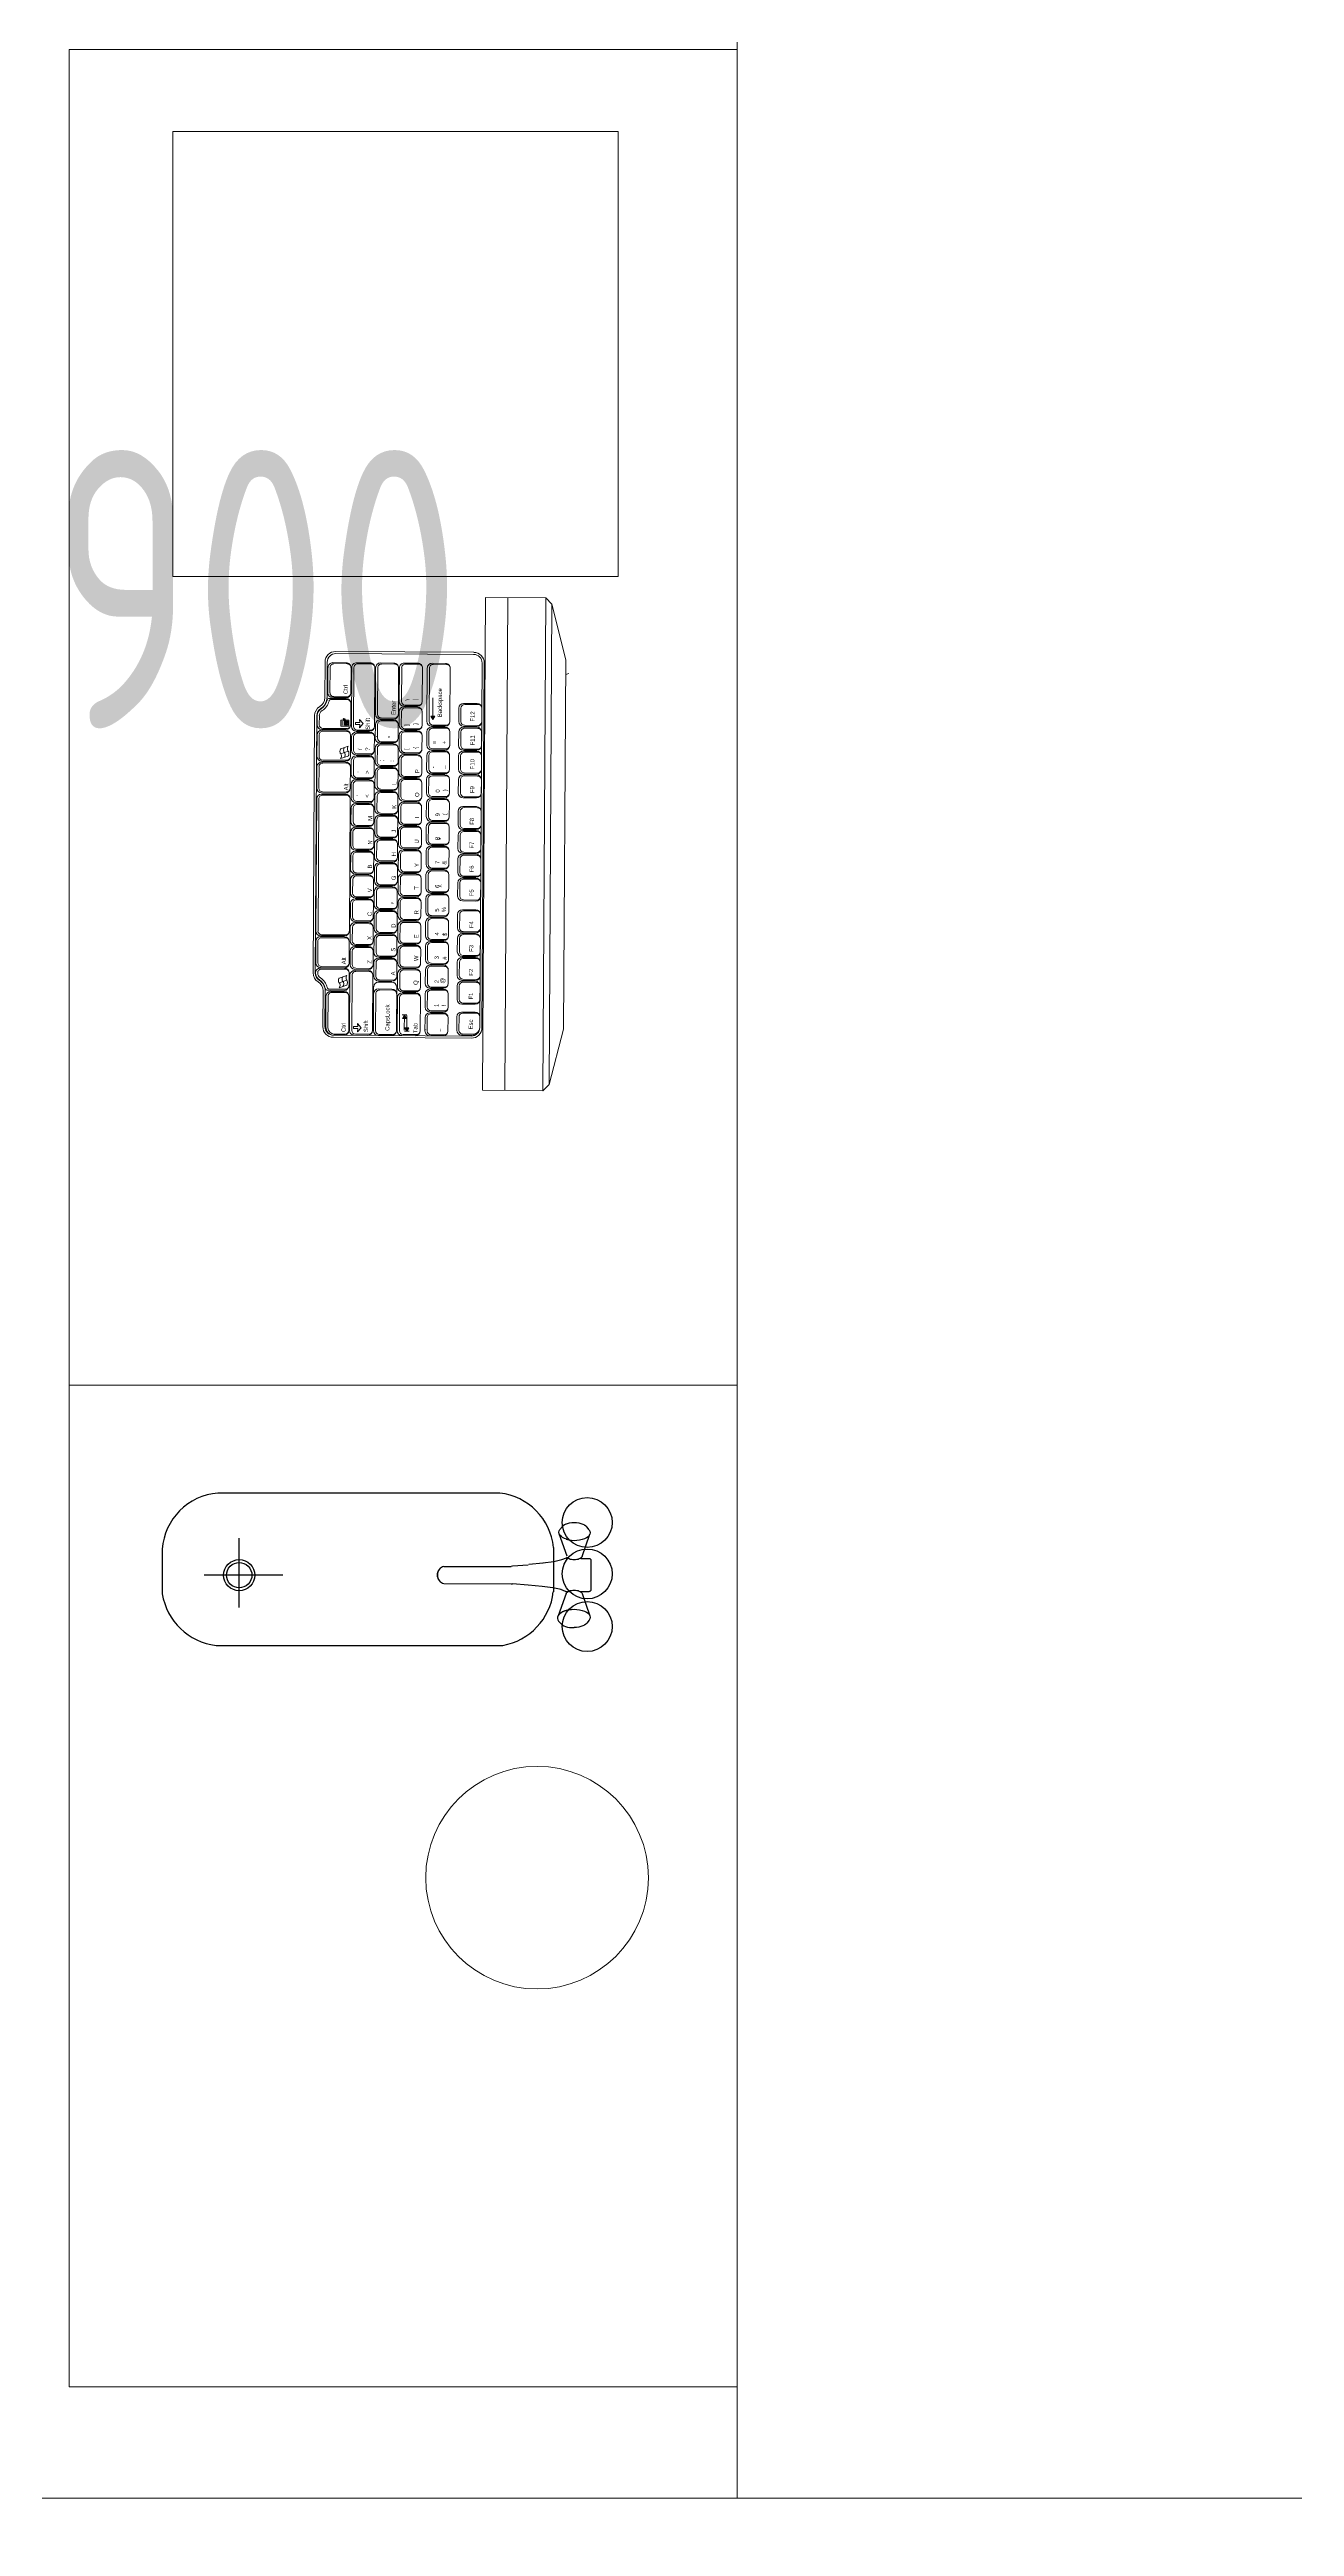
# Model space of a CAD drawing. Header units: millimetres. Extents: x -13407 to 8937287, y -2611 to 109271.
# Drawn here: x 60024 to 61143, y 275 to 2500 of the extents above; entities that cross this region are included whole.
import ezdxf
from ezdxf import colors
from ezdxf.entities.mleader import LeaderData, LeaderLine
from ezdxf.math import Vec2, Vec3

# ---------------------------------------------------------------- set-up
doc = ezdxf.new("R2010")
doc.units = ezdxf.units.MM
doc.linetypes.add('HIDDEN', pattern=[6, 4, -2])
for name, color, linetype, lineweight in [('_ТХ_мебель передв', 250, 'Continuous', 13), ('_ТХ_обор_комп принт', 30, 'Continuous', 13), ('АР_Отметки', 250, 'Continuous', 15), ('АР_Подоконники', 163, 'Continuous', 9)]:
    doc.layers.add(name, color=color, linetype=linetype, lineweight=lineweight)
doc.layers.add('Тонкая', color=7, linetype='Continuous')
doc.layers.add('ТХ_ВК_оборуд.ТХ', color=250, linetype='Continuous')
doc.styles.add('Arial 200', font='arial.ttf', dxfattribs={"height": 500})
doc.styles.add('ISOCPEUR', font='isocpeur.ttf', dxfattribs={"width": 0.7})
doc.styles.add('SIMPLEX', font='simplex.shx', dxfattribs={"width": 0.85, "oblique": 7})

# ---------------------------------------------------------------- blocks, each defined once
blk = doc.blocks.new('_DotSmall')
at = {"color": 0, "linetype": 'ByBlock', "const_width": 0.5}
blk.add_lwpolyline([(-0.0625, 0, 1), (0.0625, 0, 1)], format="xyb", close=True, dxfattribs=at)
blk = doc.blocks.new('стол с тумбой 1200х600')
blk.add_lwpolyline([(-19012.2, 19801.1), (-19012.2, 21001.1), (-19612.2, 21001.1), (-19612.2, 19801.1)], close=True)
at = {"linetype": 'HIDDEN', "ltscale": 0.1}
blk.add_lwpolyline([(-19505.4, 19874.7), (-19105.4, 19874.7), (-19105.4, 20274.7), (-19505.4, 20274.7)], close=True, dxfattribs=at)
blk = doc.blocks.new('KEY')
at = {"color": 0}
for p, q in [((-0.198, 0), (0.198, 0)), ((-0.338, -0.536), (-0.338, -0.141)), ((-0.307, -0.505), (-0.307, -0.109)), ((-0.198, -0.614), (0.198, -0.614)), ((-0.198, -0.677), (0.198, -0.677)), ((0.307, -0.505), (0.307, -0.109)), ((0.338, -0.536), (0.338, -0.141))]:
    blk.add_line(p, q, dxfattribs=at)
for centre, radius, start, end in [((0.198, -0.109), 0.109, 360, 90), ((0.198, -0.141), 0.141, 360, 90), ((-0.198, -0.141), 0.141, 90, 180), ((-0.198, -0.536), 0.141, 180, 270), ((-0.198, -0.109), 0.109, 90, 180), ((-0.198, -0.505), 0.109, 180, 270), ((0.198, -0.505), 0.109, 270, 360), ((0.198, -0.536), 0.141, 270, 360)]:
    blk.add_arc(centre, radius, start, end, dxfattribs=at)
blk = doc.blocks.new('рншнглнг8л')
h = blk.add_hatch(color=256)
h.paths.add_polyline_path([(-575895.8, 55186.1), (-575892.8, 55184.3), (-575895.8, 55184.3)])
h.paths.add_polyline_path([(-575895.8, 55184.3), (-575892.8, 55184.3), (-575895.8, 55182.5)])
h = blk.add_hatch(color=256)
h.paths.add_polyline_path([(-575624.1, 55162.2), (-575627.2, 55160.4), (-575624.1, 55160.4)])
h.paths.add_polyline_path([(-575624.1, 55160.4), (-575627.2, 55160.4), (-575624.1, 55158.6)])
h = blk.add_hatch(color=256)
h.paths.add_polyline_path([(-575615.7, 55164.4), (-575612.7, 55162.7), (-575615.7, 55162.7)])
h.paths.add_polyline_path([(-575615.7, 55162.7), (-575612.7, 55162.7), (-575615.7, 55160.9)])
for p, q in [((-575947.2, 55303.5), (-575997.1, 55290.7)), ((-575615.4, 55303.5), (-575947.2, 55303.5)), ((-575565.6, 55290.7), (-575615.4, 55303.5)), ((-575997.1, 55290.7), (-576002.8, 55285.1)), ((-575559.9, 55285.1), (-576002.8, 55285.1)), ((-576002.8, 55285.1), (-576002.8, 55230.9)), ((-575565.6, 55290.7), (-575997.1, 55290.7)), ((-575559.9, 55285.1), (-575565.6, 55290.7)), ((-575559.9, 55230.9), (-575559.9, 55285.1)), ((-575559.9, 55250.9), (-576002.8, 55250.9)), ((-576002.8, 55230.9), (-575559.9, 55230.9)), ((-575953.4, 55096.7), (-575953.4, 55220.6)), ((-575951.4, 55096.7), (-575951.4, 55220.6)), ((-575616.2, 55228.2), (-575943.8, 55228.2)), ((-575630.1, 55211.8), (-575630.1, 55223.9)), ((-575629.1, 55212.8), (-575629.1, 55224.8)), ((-575625.8, 55228.2), (-575616.1, 55228.2)), ((-575610.4, 55212.8), (-575610.4, 55222.5)), ((-575609.4, 55211.8), (-575609.4, 55221.5)), ((-575608.6, 55096.7), (-575608.6, 55220.6)), ((-575606.7, 55096.7), (-575606.7, 55220.6)), ((-575943.3, 55183.3), (-575943.3, 55195.4)), ((-575942.4, 55184.3), (-575942.4, 55196.3)), ((-575891.1, 55199.6), (-575939, 55199.6)), ((-575887.8, 55184.3), (-575887.8, 55196.3)), ((-575886.8, 55183.3), (-575886.8, 55195.4)), ((-575625.8, 55209.5), (-575613.7, 55209.5)), ((-575625.8, 55207.5), (-575613.7, 55207.5)), ((-575943.3, 55158.3), (-575943.3, 55170.4)), ((-575942.4, 55159.3), (-575942.4, 55171.3)), ((-575891.1, 55180.9), (-575939, 55180.9)), ((-575891.1, 55179), (-575939, 55179)), ((-575908.9, 55174.7), (-575939, 55174.7)), ((-575892.8, 55184.3), (-575912.1, 55184.3)), ((-575905.6, 55159.3), (-575905.6, 55171.3)), ((-575904.7, 55158.3), (-575904.7, 55170.4)), ((-575895.8, 55182.5), (-575895.8, 55186.1)), ((-575895.8, 55186.1), (-575892.8, 55184.3)), ((-575892.8, 55184.3), (-575895.8, 55182.5)), ((-575647, 55158.3), (-575647, 55170.4)), ((-575646.1, 55159.3), (-575646.1, 55171.3)), ((-575612.9, 55174.7), (-575642.8, 55174.7)), ((-575609.6, 55159.3), (-575609.6, 55171.3)), ((-575608.6, 55158.3), (-575608.6, 55170.4)), ((-575943.3, 55136.9), (-575943.3, 55149)), ((-575942.4, 55137.9), (-575942.4, 55149.9)), ((-575908.9, 55156), (-575939, 55156)), ((-575908.9, 55154), (-575939, 55154)), ((-575897.2, 55153.3), (-575939, 55153.3)), ((-575893.9, 55137.9), (-575893.9, 55149.9)), ((-575892.9, 55136.9), (-575892.9, 55149)), ((-575656.6, 55136.9), (-575656.6, 55149)), ((-575612.9, 55153.3), (-575652.3, 55153.3)), ((-575650.4, 55136.9), (-575650.4, 55149)), ((-575649.5, 55137.9), (-575649.5, 55149.9)), ((-575612.9, 55156), (-575642.8, 55156)), ((-575612.9, 55154), (-575642.8, 55154)), ((-575627.2, 55162.5), (-575627.2, 55158.5)), ((-575624.1, 55162.2), (-575627.2, 55160.4)), ((-575627.2, 55160.4), (-575613.4, 55160.4)), ((-575627.2, 55160.4), (-575624.1, 55158.6)), ((-575612.7, 55162.7), (-575626.8, 55162.7)), ((-575624.1, 55158.6), (-575624.1, 55162.2)), ((-575615.7, 55160.9), (-575615.7, 55164.4)), ((-575615.7, 55164.4), (-575612.7, 55162.7)), ((-575612.7, 55162.7), (-575615.7, 55160.9)), ((-575612.7, 55160.6), (-575612.7, 55164.9)), ((-575609.6, 55137.9), (-575609.6, 55149.9)), ((-575608.6, 55136.9), (-575608.6, 55149)), ((-575943.3, 55115.5), (-575943.3, 55127.6)), ((-575942.4, 55116.5), (-575942.4, 55128.5)), ((-575897.2, 55134.5), (-575939, 55134.5)), ((-575897.2, 55132.6), (-575939, 55132.6)), ((-575886.1, 55131.9), (-575939, 55131.9)), ((-575882.8, 55116.5), (-575882.8, 55128.5)), ((-575881.9, 55115.5), (-575881.9, 55127.6)), ((-575667, 55115.5), (-575667, 55127.6)), ((-575666.1, 55116.5), (-575666.1, 55128.5)), ((-575612.9, 55131.9), (-575662.7, 55131.9)), ((-575612.9, 55132.6), (-575652.3, 55132.6)), ((-575612.9, 55134.5), (-575646.1, 55134.5)), ((-575609.6, 55116.5), (-575609.6, 55128.5)), ((-575608.6, 55115.5), (-575608.6, 55127.6)), ((-575943.3, 55094.1), (-575943.3, 55106.2)), ((-575942.4, 55095.1), (-575942.4, 55107.1)), ((-575886.1, 55113.1), (-575939, 55113.1)), ((-575886.1, 55111.2), (-575939, 55111.2)), ((-575916.1, 55110.5), (-575939, 55110.5)), ((-575912.7, 55095.1), (-575912.7, 55107.1)), ((-575911.8, 55094.1), (-575911.8, 55106.2)), ((-575911.2, 55091.1), (-575911.2, 55106.2)), ((-575910.2, 55092.8), (-575910.2, 55107.1)), ((-575887.5, 55110.5), (-575906.9, 55110.5)), ((-575890.9, 55106.4), (-575893.2, 55105.3)), ((-575893.2, 55105.3), (-575892.3, 55105.1)), ((-575892.3, 55105.1), (-575893.1, 55104)), ((-575892.8, 55103.7), (-575893.1, 55104)), ((-575892.8, 55103.7), (-575891.9, 55104.8)), ((-575888.8, 55121.7), (-575892.5, 55118.4)), ((-575892.5, 55118.4), (-575889.6, 55118.6)), ((-575891.9, 55104.8), (-575891.5, 55104.1)), ((-575886.3, 55108.9), (-575891.8, 55108.9)), ((-575891.8, 55108.9), (-575891.8, 55101.7)), ((-575886.3, 55107.2), (-575891.8, 55107.2)), ((-575886.3, 55105.5), (-575891.8, 55105.5)), ((-575891.5, 55104.1), (-575890.9, 55106.4)), ((-575887.1, 55108.1), (-575890.9, 55108.1)), ((-575887.1, 55106.4), (-575890.9, 55106.4)), ((-575887.1, 55104.6), (-575890.9, 55104.6)), ((-575887.1, 55102.9), (-575890.9, 55102.9)), ((-575889.6, 55118.6), (-575889.6, 55114.7)), ((-575887.9, 55114.7), (-575889.6, 55114.7)), ((-575885, 55118.4), (-575888.8, 55121.7)), ((-575887.9, 55114.7), (-575887.9, 55118.6)), ((-575887.9, 55118.6), (-575885, 55118.4)), ((-575886.3, 55101.7), (-575886.3, 55108.9)), ((-575884.2, 55085.6), (-575884.2, 55107.1)), ((-575883.3, 55084.6), (-575883.3, 55106.2)), ((-575882.6, 55084.7), (-575882.6, 55106.2)), ((-575881.6, 55085.6), (-575881.6, 55107.1)), ((-575859, 55110.5), (-575878.3, 55110.5)), ((-575868.2, 55108.4), (-575865.8, 55101.7)), ((-575863.9, 55108.4), (-575861.4, 55101.7)), ((-575857.1, 55101.7), (-575859.5, 55108.4)), ((-575855.7, 55085.6), (-575855.7, 55107.1)), ((-575854.7, 55084.7), (-575854.7, 55106.2)), ((-575854, 55084.7), (-575854, 55106.2)), ((-575853.1, 55085.6), (-575853.1, 55107.1)), ((-575830.5, 55110.5), (-575849.7, 55110.5)), ((-575827.1, 55085.6), (-575827.1, 55107.1)), ((-575826.2, 55084.7), (-575826.2, 55106.2)), ((-575825.2, 55084.7), (-575825.2, 55106.2)), ((-575824.3, 55085.6), (-575824.3, 55107.1)), ((-575702.1, 55110.5), (-575820.9, 55110.5)), ((-575698.7, 55085.6), (-575698.7, 55107.1)), ((-575697.8, 55084.7), (-575697.8, 55106.2)), ((-575697.1, 55084.7), (-575697.1, 55106.2)), ((-575696.1, 55085.6), (-575696.1, 55107.1)), ((-575673.5, 55110.5), (-575692.8, 55110.5)), ((-575670.2, 55085.6), (-575670.2, 55107.1)), ((-575669.2, 55084.7), (-575669.2, 55106.2)), ((-575668.9, 55084.6), (-575668.9, 55106.2)), ((-575667.9, 55085.6), (-575667.9, 55107.1)), ((-575664.6, 55110.5), (-575653.2, 55110.5)), ((-575612.9, 55113.1), (-575662.7, 55113.1)), ((-575612.9, 55111.2), (-575662.7, 55111.2)), ((-575662.4, 55108.4), (-575660, 55101.7)), ((-575658, 55108.4), (-575655.6, 55101.7)), ((-575651.3, 55101.7), (-575653.7, 55108.4)), ((-575649.9, 55092.8), (-575649.9, 55107.1)), ((-575648.9, 55091.1), (-575648.9, 55106.2)), ((-575647.9, 55094.1), (-575647.9, 55106.2)), ((-575647, 55095.1), (-575647, 55107.1)), ((-575612.9, 55110.5), (-575643.7, 55110.5)), ((-575615.5, 55121.7), (-575619.2, 55118.4)), ((-575619.2, 55118.4), (-575616.4, 55118.6)), ((-575616.4, 55118.6), (-575616.4, 55114.7)), ((-575614.7, 55114.7), (-575616.4, 55114.7)), ((-575611.8, 55118.4), (-575615.5, 55121.7)), ((-575614.7, 55118.6), (-575611.8, 55118.4)), ((-575614.7, 55114.7), (-575614.7, 55118.6)), ((-575609.6, 55097.5), (-575609.6, 55107.1)), ((-575608.6, 55097.5), (-575608.6, 55106.2)), ((-575943.8, 55089.1), (-575911.8, 55089.1)), ((-575943.8, 55087.2), (-575911.8, 55087.2)), ((-575916.1, 55091.7), (-575939, 55091.7)), ((-575916.1, 55089.8), (-575939, 55089.8)), ((-575887.5, 55082.3), (-575895.6, 55082.3)), ((-575887.5, 55080.3), (-575895.6, 55080.3)), ((-575891.8, 55101.7), (-575886.3, 55101.7)), ((-575859, 55082.3), (-575878.3, 55082.3)), ((-575859, 55080.4), (-575878.3, 55080.4)), ((-575830.5, 55082.3), (-575849.7, 55082.3)), ((-575830.5, 55080.4), (-575849.7, 55080.4)), ((-575702.1, 55082.3), (-575820.9, 55082.3)), ((-575702.1, 55080.4), (-575820.9, 55080.4)), ((-575673.5, 55082.3), (-575692.8, 55082.3)), ((-575673.5, 55080.4), (-575692.8, 55080.4)), ((-575664.6, 55082.3), (-575664.5, 55082.3)), ((-575664.6, 55080.3), (-575664.5, 55080.3)), ((-575616.2, 55089.1), (-575648.3, 55089.1)), ((-575616.2, 55087.2), (-575648.3, 55087.2)), ((-575615.3, 55091.7), (-575643.7, 55091.7)), ((-575616.2, 55089.8), (-575643.7, 55089.8)), ((-575664.5, 55080), (-575895.6, 55080)), ((-575664.5, 55078.1), (-575895.6, 55078.1))]:
    blk.add_line(p, q)
for points in [[(-575934, 55303.5), (-575934.9, 55306.2)], [(-575616.2, 55230.1), (-575943.8, 55230.1)]]:
    blk.add_lwpolyline(points)
for centre, major_axis, start_param, end_param in [((-575943.8, 55220.6), (-6.74, -6.74), 3.926991, 5.497787), ((-575943.8, 55220.6), (-5.39, -5.39), 3.926991, 5.497787), ((-575943.8, 55096.7), (-6.74, 6.74), 0.785398, 2.356194), ((-575943.8, 55096.7), (-5.39, 5.39), 0.785398, 2.356194), ((-575911.8, 55077.6), (-8.08, -8.08), 2.907036, 3.926991), ((-575911.8, 55077.6), (-6.74, -6.74), 2.907036, 3.926991), ((-575895.6, 55087.6), (-6.74, -6.74), -0.234557, 0.785398), ((-575895.6, 55087.6), (-5.39, 5.39), 1.336239, 2.356194)]:
    blk.add_ellipse(centre, major_axis=major_axis, ratio=1, start_param=start_param, end_param=end_param)
at = {"extrusion": (0, 0, -1)}
for centre, major_axis, ratio, start_param, end_param in [((-575625.8, 55223.9), (3.03, 3.03), 1, 3.926991, 5.497787), ((-575625.8, 55224.8), (2.36, 2.36), 1, 3.926991, 5.497787), ((-575616.2, 55220.6), (6.74, -6.74), 1, 3.926991, 5.497787), ((-575616.2, 55220.6), (5.39, -5.39), 1, 3.926991, 5.497787), ((-575616.1, 55221.5), (4.72, 4.72), 1, 5.497787, 7.068583), ((-575616.1, 55222.5), (4.04, -4.04), 1, 3.926991, 5.497787), ((-575939, 55195.4), (3.03, -3.03), 1, 2.356194, 3.926991), ((-575939, 55196.3), (2.36, -2.36), 1, 2.356194, 3.926991), ((-575891.1, 55196.3), (2.36, 2.36), 1, 5.497787, 7.068583), ((-575891.1, 55195.4), (3.03, -3.03), 1, 3.926991, 5.497787), ((-575625.8, 55211.8), (3.03, -3.03), 1, 0.785398, 2.356194), ((-575625.8, 55212.8), (2.36, -2.36), 1, 0.785398, 2.356194), ((-575613.7, 55212.8), (2.36, -2.36), 1, -0.785398, 0.785398), ((-575613.7, 55211.8), (3.03, 3.03), 1, 0.785398, 2.356194), ((-575939, 55183.3), (3.03, 3.03), 1, 2.356194, 3.926991), ((-575939, 55170.4), (3.03, -3.03), 1, 2.356194, 3.926991), ((-575939, 55184.3), (2.36, 2.36), 1, 2.356194, 3.926991), ((-575939, 55171.3), (2.36, -2.36), 1, 2.356194, 3.926991), ((-575908.9, 55171.3), (2.36, 2.36), 1, 5.497787, 7.068583), ((-575908.9, 55170.4), (3.03, 3.03), 1, 5.497787, 7.068583), ((-575891.1, 55184.3), (2.36, -2.36), 1, -0.785398, 0.785398), ((-575891.1, 55183.3), (3.03, 3.03), 1, 0.785398, 2.356194), ((-575642.8, 55170.4), (3.03, 3.03), 1, 3.926991, 5.497787), ((-575642.8, 55171.3), (2.36, 2.36), 1, 3.926991, 5.497787), ((-575612.9, 55171.3), (2.36, -2.36), 1, 3.926991, 5.497787), ((-575612.9, 55170.4), (3.03, -3.03), 1, 3.926991, 5.497787), ((-575939, 55158.3), (3.03, 3.03), 1, 2.356194, 3.926991), ((-575939, 55149), (3.03, -3.03), 1, 2.356194, 3.926991), ((-575939, 55159.3), (2.36, 2.36), 1, 2.356194, 3.926991), ((-575939, 55149.9), (2.36, -2.36), 1, 2.356194, 3.926991), ((-575908.9, 55159.3), (2.36, -2.36), 1, -0.785398, 0.785398), ((-575908.9, 55158.3), (3.03, -3.03), 1, -0.785398, 0.785398), ((-575897.2, 55149.9), (2.36, 2.36), 1, 5.497787, 7.068583), ((-575897.2, 55149), (3.03, 3.03), 1, 5.497787, 7.068583), ((-575652.3, 55149), (3.03, 3.03), 1, 3.926991, 5.497787), ((-575646.1, 55149), (3.03, 3.03), 1, 3.926991, 5.497787), ((-575646.1, 55149.9), (2.36, -2.36), 1, 2.356194, 3.926991), ((-575642.8, 55158.3), (3.03, -3.03), 1, 0.785398, 2.356194), ((-575642.8, 55159.3), (2.36, -2.36), 1, 0.785398, 2.356194), ((-575612.9, 55159.3), (2.36, 2.36), 1, 0.785398, 2.356194), ((-575612.9, 55158.3), (3.03, 3.03), 1, 0.785398, 2.356194), ((-575612.9, 55149.9), (2.36, -2.36), 1, 3.926991, 5.497787), ((-575612.9, 55149), (3.03, -3.03), 1, 3.926991, 5.497787), ((-575939, 55136.9), (3.03, 3.03), 1, 2.356194, 3.926991), ((-575939, 55127.6), (3.03, -3.03), 1, 2.356194, 3.926991), ((-575939, 55137.9), (2.36, 2.36), 1, 2.356194, 3.926991), ((-575939, 55128.5), (2.36, -2.36), 1, 2.356194, 3.926991), ((-575897.2, 55137.9), (2.36, -2.36), 1, -0.785398, 0.785398), ((-575897.2, 55136.9), (3.03, -3.03), 1, -0.785398, 0.785398), ((-575886.1, 55128.5), (2.36, 2.36), 1, 5.497787, 7.068583), ((-575886.1, 55127.6), (3.03, -3.03), 1, 3.926991, 5.497787), ((-575662.7, 55127.6), (3.03, 3.03), 1, 3.926991, 5.497787), ((-575662.7, 55128.5), (2.36, -2.36), 1, 2.356194, 3.926991), ((-575652.3, 55136.9), (3.03, -3.03), 1, 0.785398, 2.356194), ((-575646.1, 55136.9), (3.03, -3.03), 1, 0.785398, 2.356194), ((-575646.1, 55137.9), (2.36, 2.36), 1, 2.356194, 3.926991), ((-575612.9, 55137.9), (2.36, 2.36), 1, 0.785398, 2.356194), ((-575612.9, 55136.9), (3.03, 3.03), 1, 0.785398, 2.356194), ((-575612.9, 55128.5), (2.36, -2.36), 1, 3.926991, 5.497787), ((-575612.9, 55127.6), (3.03, -3.03), 1, 3.926991, 5.497787), ((-575939, 55115.5), (3.03, 3.03), 1, 2.356194, 3.926991), ((-575939, 55106.2), (3.03, -3.03), 1, 2.356194, 3.926991), ((-575939, 55116.5), (2.36, 2.36), 1, 2.356194, 3.926991), ((-575939, 55107.1), (2.36, -2.36), 1, 2.356194, 3.926991), ((-575916.1, 55107.1), (2.36, -2.36), 1, 3.926991, 5.497787), ((-575916.1, 55106.2), (3.03, -3.03), 1, 3.926991, 5.497787), ((-575906.9, 55106.2), (3.03, 3.03), 1, 3.926991, 5.497787), ((-575906.9, 55107.1), (2.36, 2.36), 1, 3.926991, 5.497787), ((-575887.5, 55107.1), (2.36, 2.36), 1, 5.497787, 7.068583), ((-575887.5, 55106.2), (3.03, 3.03), 1, 5.497787, 7.068583), ((-575886.1, 55116.5), (2.36, -2.36), 1, -0.785398, 0.785398), ((-575886.1, 55115.5), (3.03, 3.03), 1, 0.785398, 2.356194), ((-575878.3, 55106.2), (3.03, 3.03), 1, 3.926991, 5.497787), ((-575878.3, 55107.1), (2.36, 2.36), 1, 3.926991, 5.497787), ((-575866, 55108.4), (2.17, 0), 0.316309, 0, 3.141593), ((-575864.8, 55105), (2.17, 0), 0.316309, 0, 3.141593), ((-575861.7, 55108.4), (2.17, 0), 0.316309, 3.141593, 6.283185), ((-575860.5, 55105), (2.17, 0), 0.316309, 3.141593, 6.283185), ((-575859, 55107.1), (2.36, 2.36), 1, 5.497787, 7.068583), ((-575859, 55106.2), (3.03, -3.03), 1, 3.926991, 5.497787), ((-575849.7, 55106.2), (3.03, 3.03), 1, 3.926991, 5.497787), ((-575849.7, 55107.1), (2.36, -2.36), 1, 2.356194, 3.926991), ((-575830.5, 55107.1), (2.36, -2.36), 1, 3.926991, 5.497787), ((-575830.5, 55106.2), (3.03, -3.03), 1, 3.926991, 5.497787), ((-575820.9, 55106.2), (3.03, 3.03), 1, 3.926991, 5.497787), ((-575820.9, 55107.1), (2.36, -2.36), 1, 2.356194, 3.926991), ((-575702.1, 55107.1), (2.36, 2.36), 1, 5.497787, 7.068583), ((-575702.1, 55106.2), (3.03, -3.03), 1, 3.926991, 5.497787), ((-575692.8, 55106.2), (3.03, 3.03), 1, 3.926991, 5.497787), ((-575692.8, 55107.1), (2.36, -2.36), 1, 2.356194, 3.926991), ((-575673.5, 55107.1), (2.36, -2.36), 1, 3.926991, 5.497787), ((-575673.5, 55106.2), (3.03, -3.03), 1, 3.926991, 5.497787), ((-575664.6, 55106.2), (3.03, 3.03), 1, 3.926991, 5.497787), ((-575664.6, 55107.1), (2.36, -2.36), 1, 2.356194, 3.926991), ((-575662.7, 55115.5), (3.03, -3.03), 1, 0.785398, 2.356194), ((-575662.7, 55116.5), (2.36, 2.36), 1, 2.356194, 3.926991), ((-575660.2, 55108.4), (2.17, 0), 0.316309, 0, 3.141593), ((-575659, 55105), (2.17, 0), 0.316309, 0, 3.141593), ((-575655.9, 55108.4), (2.17, 0), 0.316309, 3.141593, 6.283185), ((-575654.7, 55105), (2.17, 0), 0.316309, 3.141593, 6.283185), ((-575653.2, 55107.1), (2.36, -2.36), 1, 3.926991, 5.497787), ((-575653.2, 55106.2), (3.03, -3.03), 1, 3.926991, 5.497787), ((-575643.7, 55106.2), (3.03, 3.03), 1, 3.926991, 5.497787), ((-575643.7, 55107.1), (2.36, -2.36), 1, 2.356194, 3.926991), ((-575612.9, 55116.5), (2.36, 2.36), 1, 0.785398, 2.356194), ((-575612.9, 55115.5), (3.03, 3.03), 1, 0.785398, 2.356194), ((-575612.9, 55107.1), (2.36, -2.36), 1, 3.926991, 5.497787), ((-575612.9, 55106.2), (3.03, -3.03), 1, 3.926991, 5.497787), ((-575939, 55094.1), (3.03, 3.03), 1, 2.356194, 3.926991), ((-575939, 55095.1), (2.36, 2.36), 1, 2.356194, 3.926991), ((-575916.1, 55095.1), (2.36, 2.36), 1, 0.785398, 2.356194), ((-575916.1, 55094.1), (3.03, 3.03), 1, 0.785398, 2.356194), ((-575911.8, 55077.6), (8.08, 8.08), 1, 5.497787, 6.517742), ((-575911.8, 55077.6), (6.74, -6.74), 1, 3.926991, 4.946946), ((-575909.2, 55091.1), (1.35, -1.35), 1, 0.971859, 2.356194), ((-575908.3, 55092.8), (1.35, -1.35), 1, 1.011126, 2.356194), ((-575911.8, 55077.6), (8.33, 8.33), 1, 5.684248, 6.517742), ((-575911.8, 55077.6), (9.68, -9.68), 1, 4.152719, 4.946946), ((-575895.6, 55087.6), (6.74, 6.74), 1, 2.356194, 3.37615), ((-575895.6, 55087.6), (5.39, 5.39), 1, 2.356194, 3.37615), ((-575895.6, 55087.6), (5.14, 5.14), 1, 2.356194, 3.37615), ((-575895.6, 55087.6), (3.79, 3.79), 1, 2.356194, 3.37615), ((-575887.5, 55085.6), (2.36, -2.36), 1, -0.785398, 0.785398), ((-575887.5, 55084.6), (3.03, -3.03), 1, -0.785398, 0.785398), ((-575878.3, 55084.7), (3.03, -3.03), 1, 0.785398, 2.356194), ((-575878.3, 55085.6), (2.36, -2.36), 1, 0.785398, 2.356194), ((-575863.6, 55101.7), (2.17, 0), 0.316309, 0, 3.141593), ((-575859.3, 55101.7), (2.17, 0), 0.316309, 3.141593, 6.283185), ((-575859, 55085.6), (2.36, -2.36), 1, -0.785398, 0.785398), ((-575859, 55084.7), (3.03, 3.03), 1, 0.785398, 2.356194), ((-575849.7, 55084.7), (3.03, -3.03), 1, 0.785398, 2.356194), ((-575849.7, 55085.6), (2.36, 2.36), 1, 2.356194, 3.926991), ((-575830.5, 55085.6), (2.36, 2.36), 1, 0.785398, 2.356194), ((-575830.5, 55084.7), (3.03, 3.03), 1, 0.785398, 2.356194), ((-575820.9, 55084.7), (3.03, -3.03), 1, 0.785398, 2.356194), ((-575820.9, 55085.6), (2.36, 2.36), 1, 2.356194, 3.926991), ((-575702.1, 55085.6), (2.36, -2.36), 1, -0.785398, 0.785398), ((-575702.1, 55084.7), (3.03, 3.03), 1, 0.785398, 2.356194), ((-575692.8, 55084.7), (3.03, -3.03), 1, 0.785398, 2.356194), ((-575692.8, 55085.6), (2.36, 2.36), 1, 2.356194, 3.926991), ((-575673.5, 55085.6), (2.36, 2.36), 1, 0.785398, 2.356194), ((-575673.5, 55084.7), (3.03, 3.03), 1, 0.785398, 2.356194), ((-575664.6, 55084.6), (3.03, -3.03), 1, 0.785398, 2.356194), ((-575664.6, 55085.6), (2.36, 2.36), 1, 2.356194, 3.926991), ((-575664.5, 55087.6), (3.79, -3.79), 1, -0.234557, 0.785398), ((-575664.5, 55087.6), (5.14, -5.14), 1, -0.234557, 0.785398), ((-575664.5, 55087.6), (5.39, 5.39), 1, 1.336239, 2.356194), ((-575664.5, 55087.6), (6.74, -6.74), 1, -0.234557, 0.785398), ((-575657.8, 55101.7), (2.17, 0), 0.316309, 0, 3.141593), ((-575648.3, 55077.6), (9.68, 9.68), 1, 4.477832, 5.272059), ((-575648.3, 55077.6), (8.33, -8.33), 1, 2.907036, 3.74053), ((-575648.3, 55077.6), (8.08, -8.08), 1, 2.907036, 3.926991), ((-575648.3, 55077.6), (6.74, -6.74), 1, 2.907036, 3.926991), ((-575653.5, 55101.7), (2.17, 0), 0.316309, 3.141593, 6.283185), ((-575651.8, 55092.8), (1.35, 1.35), 1, 0.785398, 2.130466), ((-575650.8, 55091.1), (1.35, 1.35), 1, 0.785398, 2.169734), ((-575643.7, 55094.1), (3.03, -3.03), 1, 0.785398, 2.356194), ((-575643.7, 55095.1), (2.36, 2.36), 1, 2.356194, 3.926991), ((-575616.2, 55097.5), (5.39, 5.39), 1, 0.785398, 2.356194), ((-575616.2, 55096.7), (6.74, 6.74), 1, 0.785398, 2.356194), ((-575616.2, 55096.7), (5.39, 5.39), 1, 0.785398, 2.356194), ((-575615.3, 55097.5), (4.04, 4.04), 1, 0.785398, 2.356194)]:
    blk.add_ellipse(centre, major_axis=major_axis, ratio=ratio, start_param=start_param, end_param=end_param, dxfattribs=at)
for points in [[(-575627.2, 55160.4), (-575627.2, 55160.4), (-575627.2, 55160.4)], [(-575612.7, 55162.7), (-575612.7, 55162.7), (-575612.7, 55162.7)]]:
    blk.add_solid(points)
at = {"xscale": -30.48000000044703, "yscale": 30.48000000044703, "zscale": 60.96}
for p in [(-575897.1, 55228.2), (-575875.7, 55228.2), (-575854.3, 55228.2), (-575832.9, 55228.2), (-575804.4, 55228.2), (-575783, 55228.2), (-575761.6, 55228.2), (-575740.2, 55228.2), (-575711.7, 55228.2), (-575690.3, 55228.2), (-575668.9, 55228.2), (-575647.5, 55228.2), (-575875.7, 55199.6), (-575854.3, 55199.6), (-575832.9, 55199.6), (-575811.5, 55199.6), (-575790.1, 55199.6), (-575768.7, 55199.6), (-575747.3, 55199.6), (-575725.9, 55199.6), (-575704.5, 55199.6), (-575683.1, 55199.6), (-575661.7, 55199.6), (-575640.3, 55199.6), (-575618.9, 55199.6), (-575893.6, 55174.7), (-575872.2, 55174.7), (-575850.8, 55174.7), (-575829.4, 55174.7), (-575808, 55174.7), (-575786.6, 55174.7), (-575765.2, 55174.7), (-575743.8, 55174.7), (-575722.4, 55174.7), (-575701, 55174.7), (-575679.6, 55174.7), (-575658.2, 55174.7), (-575881.9, 55153.3), (-575860.5, 55153.3), (-575839.1, 55153.3), (-575817.6, 55153.3), (-575796.2, 55153.3), (-575774.8, 55153.3), (-575753.4, 55153.3), (-575732, 55153.3), (-575710.6, 55153.3), (-575689.2, 55153.3), (-575667.8, 55153.3), (-575870.8, 55131.9), (-575849.4, 55131.9), (-575828, 55131.9), (-575806.6, 55131.9), (-575785.2, 55131.9), (-575763.8, 55131.9), (-575742.4, 55131.9), (-575721, 55131.9), (-575699.6, 55131.9), (-575678.2, 55131.9)]:
    blk.add_blockref('KEY', p, dxfattribs=at)
for s, height, style, p in [('F12', 3.81, 'Arial 200', (-575891.1, 55221.9)), ('F11', 3.81, 'Arial 200', (-575869.7, 55221.9)), ('F10', 3.81, 'Arial 200', (-575848.3, 55221.9)), ('F9', 3.81, 'Arial 200', (-575826.9, 55221.9)), ('F8', 3.81, 'Arial 200', (-575798.4, 55221.9)), ('F7', 3.81, 'Arial 200', (-575777, 55221.9)), ('F6', 3.81, 'Arial 200', (-575755.6, 55221.9)), ('F5', 3.81, 'Arial 200', (-575734.2, 55221.8)), ('F4', 3.81, 'Arial 200', (-575705.6, 55221.9)), ('F3', 3.81, 'Arial 200', (-575684.2, 55221.9)), ('F2', 3.81, 'Arial 200', (-575662.8, 55221.9)), ('F1', 3.81, 'Arial 200', (-575641.4, 55221.9)), ('Esc', 3.81, 'Arial 200', (-575614.6, 55221.9)), ('Backspace', 3.81, 'Arial 200', (-575894.9, 55192.4)), ('+', 3.81, 'Arial 200', (-575870.7, 55196.4)), ('_', 3.81, 'Arial 200', (-575848.5, 55195.3)), (')', 3.81, 'Arial 200', (-575828.3, 55197.4)), ('(', 3.81, 'Arial 200', (-575806.9, 55197.4)), ('*', 3.81, 'Arial 200', (-575784.8, 55194.1)), ('&', 3.81, 'Arial 200', (-575762.5, 55197.3)), ('^ ', 3.81, 'Arial 200', (-575742.1, 55194.9)), ('%', 3.81, 'Arial 200', (-575719.7, 55197.2)), ('$', 3.81, 'Arial 200', (-575698.3, 55198.1)), ('#', 3.81, 'Arial 200', (-575676.9, 55198.3)), ('@', 3.81, 'Arial 200', (-575655.5, 55196.3)), ('!', 3.81, 'Arial 200', (-575635.3, 55197.6)), ('~', 3.81, 'Arial 200', (-575612.2, 55194.6)), ('|', 3.81, 'Arial 200', (-575910.3, 55170.2)), ('}', 3.81, 'Arial 200', (-575887.8, 55170.5)), ('=', 3.81, 'Arial 200', (-575870.6, 55188)), ('{', 3.81, 'Arial 200', (-575866.3, 55170.5)), ('-', 3.81, 'Arial 200', (-575848.9, 55186.8)), ('P', 3.81, 'Arial 200', (-575844.5, 55172.5)), ('0', 3.81, 'Arial 200', (-575827.1, 55191)), ('O', 3.81, 'Arial 200', (-575823.1, 55172.5)), ('9', 3.81, 'Arial 200', (-575805.7, 55191)), ('I', 3.81, 'Arial 200', (-575803.7, 55172.5)), ('8', 3.81, 'Arial 200', (-575784.3, 55191)), ('U', 3.81, 'Arial 200', (-575781.2, 55172.4)), ('7', 3.81, 'Arial 200', (-575762.9, 55191)), ('Y', 3.81, 'Arial 200', (-575760.1, 55172.5)), ('6', 3.81, 'Arial 200', (-575741.5, 55191)), ('T', 3.81, 'Arial 200', (-575739.8, 55172.5)), ('5', 3.81, 'Arial 200', (-575720.1, 55191)), ('R', 3.81, 'Arial 200', (-575717.5, 55172.5)), ('4', 3.81, 'Arial 200', (-575698.7, 55191.1)), ('E', 3.81, 'Arial 200', (-575696.1, 55172.5)), ('W', 3.81, 'Arial 200', (-575675.6, 55172.5)), ('3', 3.81, 'Arial 200', (-575677.3, 55191)), ('2', 3.81, 'Arial 200', (-575655.9, 55191.1)), ('Q', 3.81, 'Arial 200', (-575654.2, 55172.2)), ('1', 3.81, 'Arial 200', (-575634.5, 55191.1)), ('Tab', 3.81, 'Arial 200', (-575610.9, 55172.2)), ('`', 3.81, 'Arial 200', (-575613.1, 55183.3)), ('\\', 3.81, 'Arial 200', (-575909.6, 55163.1)), ('Enter', 3.81, 'Arial 200', (-575896.7, 55150.9)), (']', 3.81, 'Arial 200', (-575886.8, 55162.6)), ('[', 3.81, 'Arial 200', (-575865.4, 55162.6)), (':', 3.81, 'Arial 200', (-575854.6, 55149.5)), ('L', 3.81, 'Arial 200', (-575833.8, 55151.9)), ('K', 3.81, 'Arial 200', (-575812.4, 55151.9)), ('J', 3.81, 'Arial 200', (-575791, 55151.8)), ('H', 3.81, 'Arial 200', (-575769.6, 55151.9)), ('G', 3.81, 'Arial 200', (-575748.2, 55151.9)), ('F', 2.38, 'SIMPLEX', (-575726.8, 55150.4)), ('D', 3.81, 'Arial 200', (-575705.4, 55151.9)), ('S', 3.81, 'Arial 200', (-575684, 55151.9)), ('A', 3.81, 'Arial 200', (-575662.6, 55151.9)), ('CapsLock', 3.81, 'Arial 200', (-575612.8, 55147)), ('Shift', 3.81, 'Arial 200', (-575883.2, 55127.8)), ('"', 3.81, 'Arial 200', (-575876, 55148.1)), ("'", 3.81, 'Arial 200', (-575876.8, 55137.1)), ('?', 3.81, 'Arial 200', (-575864.3, 55127.6)), (';', 3.81, 'Arial 200', (-575854.7, 55140.2)), ('>', 3.81, 'Arial 200', (-575843.5, 55127.5)), ('<', 3.81, 'Arial 200', (-575822.1, 55127.5)), ('M', 3.81, 'Arial 200', (-575801.4, 55130.5)), ('N', 3.81, 'Arial 200', (-575780, 55130.5)), ('B', 3.81, 'Arial 200', (-575758.6, 55130.5)), ('V', 3.81, 'Arial 200', (-575737.2, 55130.5)), ('C', 3.81, 'Arial 200', (-575715.8, 55130.5)), ('X', 3.81, 'Arial 200', (-575694.4, 55130.5)), ('Z', 3.81, 'Arial 200', (-575673, 55130.5)), ('Shift', 3.81, 'Arial 200', (-575611.5, 55127.8)), ('Ctrl', 3.81, 'Arial 200', (-575915, 55107.7)), ('/', 3.81, 'Arial 200', (-575864.8, 55120.8)), ('.', 3.81, 'Arial 200', (-575844.5, 55117.6)), ('Alt', 3.81, 'Arial 200', (-575828.6, 55108.7)), (',', 3.81, 'Arial 200', (-575823.4, 55116.8)), ('Alt', 3.81, 'Arial 200', (-575672.3, 55107.6)), ('Ctrl', 3.81, 'Arial 200', (-575611.5, 55107.7))]:
    blk.add_text(s, height=height, rotation=180, dxfattribs=dict(style=style)).set_placement(p)
blk = doc.blocks.new('A$C646cfe7e')
blk.add_lwpolyline([(-600, 450), (0, 450), (0, -450), (-600, -450)], close=True)
blk.add_circle((-179.7, 7.5, -0.3), 100)
blk.add_circle((-179.7, 7.5, -0.3), 100)
at = {"layer": 'ТХ_ВК_оборуд.ТХ'}
for p, q in [((-447.3, 250.2), (-447.3, 312.5)), ((-160.1, 317.8), (-159.8, 319)), ((-159.8, 316.5), (-160.1, 317.8)), ((-159.8, 319), (-159.2, 320.3)), ((-159.2, 315.3), (-159.8, 316.5)), ((-152.8, 296.4), (-159.8, 316.5)), ((-159.2, 320.3), (-156.9, 323)), ((-158.1, 314.2), (-159.2, 315.3)), ((-156.7, 313.2), (-158.1, 314.2)), ((-156.9, 323), (-156.1, 323.9)), ((-154.9, 312.3), (-156.7, 313.2)), ((-156.1, 323.9), (-154.9, 324.8)), ((-154.9, 324.8), (-153.4, 325.5)), ((-152.9, 311.6), (-154.9, 312.3)), ((-154.1, 325.1), (-152.4, 325.7)), ((-152.4, 325.7), (-150.5, 326.2)), ((-150.5, 326.2), (-148.5, 326.5)), ((-148.5, 326.5), (-146.4, 326.5)), ((-146.4, 326.5), (-144.3, 326.5)), ((-144.3, 326.5), (-142.3, 326.2)), ((-142.3, 326.2), (-140.4, 325.7)), ((-140.4, 325.7), (-138.7, 325.1)), ((-139.3, 296), (-132.2, 316.2)), ((-139.3, 296), (-132.2, 316.2)), ((-137.1, 311.9), (-139.2, 311.2)), ((-138.7, 325.1), (-137.2, 324.4)), ((-137.2, 324.4), (-136, 323.5)), ((-135.4, 312.8), (-137.1, 311.9)), ((-136, 323.5), (-135.1, 322.6)), ((-133.9, 313.8), (-135.4, 312.8)), ((-132.9, 319.9), (-135.1, 322.6)), ((-132.9, 315), (-133.9, 313.8)), ((-132.9, 319.9), (-132.2, 318.7)), ((-132.2, 316.2), (-132.9, 315)), ((-132.2, 318.7), (-132, 317.4)), ((-132, 317.4), (-132.2, 316.2)), ((-174.3, 290), (-187, 288.8)), ((-164.6, 291.4), (-174.4, 290)), ((-157.4, 293), (-164.6, 291.4)), ((-153.5, 294.7), (-157.6, 293)), ((-151.3, 310.7), (-153.6, 311.2)), ((-153.6, 294.4), (-152.4, 294.4)), ((-152.6, 294.8), (-153.2, 295.4)), ((-151.9, 294.3), (-152.6, 294.8)), ((-151.9, 294.3), (-152.6, 294.8)), ((-152.4, 294.4), (-152.4, 294.7)), ((-151, 293.9), (-151.9, 294.3)), ((-151, 293.9), (-151.9, 294.3)), ((-148.9, 310.3), (-151.3, 310.7)), ((-150, 293.5), (-151, 293.9)), ((-150, 293.5), (-151, 293.9)), ((-148.9, 293.3), (-150, 293.5)), ((-148.9, 293.3), (-150, 293.5)), ((-146.4, 310.2), (-148.9, 310.3)), ((-147.6, 293.1), (-148.9, 293.3)), ((-147.6, 293.1), (-148.9, 293.3)), ((-146.4, 293), (-147.6, 293.1)), ((-146.4, 293), (-147.6, 293.1)), ((-143.9, 310.3), (-146.4, 310.2)), ((-145.1, 293.1), (-146.4, 293)), ((-145.1, 293.1), (-146.4, 293)), ((-143.9, 293.3), (-145.1, 293.1)), ((-143.9, 293.3), (-145.1, 293.1)), ((-141.5, 310.7), (-143.9, 310.3)), ((-142.8, 293.5), (-143.9, 293.3)), ((-142.8, 293.5), (-143.9, 293.3)), ((-141.8, 293.9), (-142.8, 293.5)), ((-141.8, 293.9), (-142.8, 293.5)), ((-140.9, 294.3), (-141.8, 293.9)), ((-140.9, 294.3), (-141.8, 293.9)), ((-139.2, 311.2), (-141.5, 310.7)), ((-140.2, 294.8), (-140.9, 294.3)), ((-140.2, 294.8), (-140.9, 294.3)), ((-140.4, 294.4), (-140.4, 294.7)), ((-140.4, 294.4), (-133.2, 294.4)), ((-139.6, 295.4), (-140.2, 294.8)), ((-139.6, 295.4), (-140.2, 294.8)), ((-139.3, 296), (-139.6, 295.4)), ((-139.3, 296), (-139.6, 295.4)), ((-133.2, 294.4), (-132.9, 294.4)), ((-133.2, 294.4), (-132.9, 294.4)), ((-132.9, 294.4), (-132.6, 294.3)), ((-132.9, 294.4), (-132.6, 294.3)), ((-132.6, 294.3), (-132.3, 294.2)), ((-132.6, 294.3), (-132.3, 294.2)), ((-132.3, 294.2), (-132, 294)), ((-132.3, 294.2), (-132, 294)), ((-132, 294), (-131.8, 293.8)), ((-132, 294), (-131.8, 293.8)), ((-131.8, 293.8), (-131.6, 293.5)), ((-131.8, 293.8), (-131.6, 293.5)), ((-131.6, 293.5), (-131.5, 293.3)), ((-131.6, 293.5), (-131.5, 293.3)), ((-131.5, 293.3), (-131.4, 293)), ((-131.5, 293.3), (-131.4, 293)), ((-131.4, 293), (-131.4, 292.6)), ((-131.4, 293), (-131.4, 292.6)), ((-131.4, 292.6), (-131.4, 266.2)), ((-408, 279.3), (-478.7, 279.3)), ((-269.2, 281.5), (-269.5, 280.5)), ((-269.5, 280.5), (-269.5, 279.4)), ((-269.5, 279.4), (-269.5, 278.4)), ((-269.5, 278.4), (-269.2, 277.4)), ((-268.8, 282.4), (-269.2, 281.5)), ((-269.1, 280.8), (-269.2, 279.4)), ((-269.1, 280.8), (-269.2, 279.4)), ((-269.2, 279.4), (-269.1, 278.1)), ((-269.2, 279.4), (-269.1, 278.1)), ((-269.2, 277.4), (-268.8, 276.4)), ((-268.8, 282.1), (-269.1, 280.8)), ((-268.8, 282.1), (-269.1, 280.8)), ((-269.1, 278.1), (-268.8, 276.8)), ((-269.1, 278.1), (-268.8, 276.8)), ((-268.3, 283.4), (-268.8, 282.1)), ((-268.3, 283.4), (-268.8, 282.1)), ((-268.4, 283.1), (-268.8, 282.4)), ((-268.8, 276.8), (-268.3, 275.5)), ((-268.8, 276.8), (-268.3, 275.5)), ((-268.8, 276.4), (-268.4, 275.8)), ((-267.6, 284.5), (-268.3, 283.4)), ((-267.6, 284.5), (-268.3, 283.4)), ((-268.3, 275.5), (-267.6, 274.4)), ((-268.3, 275.5), (-267.6, 274.4)), ((-266.7, 285.5), (-267.6, 284.5)), ((-266.7, 285.5), (-267.6, 284.5)), ((-267.6, 274.4), (-266.7, 273.4)), ((-267.6, 274.4), (-266.7, 273.4)), ((-265.7, 286.3), (-266.7, 285.5)), ((-266.7, 273.4), (-265.7, 272.6)), ((-264.6, 286.9), (-265.7, 286.3)), ((-265.7, 272.6), (-264.6, 272)), ((-265.7, 272.6), (-264.6, 272)), ((-263.4, 287.2), (-264.6, 286.9)), ((-263.4, 287.2), (-264.6, 286.9)), ((-264.6, 272), (-263.4, 271.7)), ((-264.6, 272), (-263.4, 271.7)), ((-263.4, 287.2), (-202.9, 287.2)), ((-263.4, 287.2), (-202.9, 287.2)), ((-263.4, 271.7), (-202.9, 271.6)), ((-203, 271.7), (-202.9, 271.6)), ((-201.7, 287.4), (-202.9, 287.2)), ((-201.7, 287.4), (-202.9, 287.2)), ((-202.9, 271.6), (-201.7, 271.5)), ((-202.9, 271.6), (-201.7, 271.5)), ((-187.7, 288.4), (-201.7, 287.4)), ((-187.7, 270.4), (-201.7, 271.5)), ((-175.1, 269.2), (-187.7, 270.4)), ((-165.4, 267.8), (-175.2, 269.2)), ((-158.1, 266.3), (-165.4, 267.8)), ((-153.5, 262.9), (-160.6, 242.7)), ((-158.4, 245.3), (-159.7, 244.2)), ((-158.4, 245.3), (-159.7, 244.2)), ((-156.7, 246.3), (-158.4, 245.3)), ((-156.7, 246.3), (-158.4, 245.3)), ((-154.2, 264.6), (-158.3, 266.3)), ((-154.2, 264.6), (-158.3, 266.3)), ((-157.4, 246.1), (-155.7, 247)), ((-157.4, 246.1), (-155.7, 247)), ((-154.7, 247.2), (-156.7, 246.3)), ((-154.7, 247.2), (-156.7, 246.3)), ((-155.7, 247), (-153.6, 247.7)), ((-155.7, 247), (-153.6, 247.7)), ((-152.4, 247.8), (-154.7, 247.2)), ((-152.4, 247.8), (-154.7, 247.2)), ((-153.9, 264.5), (-154.2, 264.6)), ((-153.9, 264.5), (-154.2, 264.6)), ((-153.6, 264.4), (-153.9, 264.5)), ((-153.6, 264.4), (-153.9, 264.5)), ((-152.4, 264.4), (-153.6, 264.4)), ((-152.4, 264.4), (-153.6, 264.4)), ((-153.6, 247.7), (-151.3, 248.2)), ((-153.6, 247.7), (-151.3, 248.2)), ((-153.5, 262.9), (-153.2, 263.5)), ((-153.5, 262.9), (-153.2, 263.5)), ((-153.2, 263.5), (-152.6, 264)), ((-153.2, 263.5), (-152.6, 264)), ((-152.6, 264), (-151.9, 264.6)), ((-152.6, 264), (-151.9, 264.6)), ((-152.4, 264.4), (-152.4, 264.2)), ((-150, 248.3), (-152.4, 247.8)), ((-150, 248.3), (-152.4, 247.8)), ((-151.9, 264.6), (-151, 265)), ((-151.9, 264.6), (-151, 265)), ((-151.3, 248.2), (-148.9, 248.6)), ((-151.3, 248.2), (-148.9, 248.6)), ((-151, 265), (-150, 265.4)), ((-151, 265), (-150, 265.4)), ((-150, 265.4), (-148.9, 265.6)), ((-150, 265.4), (-148.9, 265.6)), ((-147.5, 248.6), (-150, 248.3)), ((-147.5, 248.6), (-150, 248.3)), ((-148.9, 265.6), (-147.6, 265.8)), ((-148.9, 265.6), (-147.6, 265.8)), ((-148.9, 248.6), (-146.4, 248.7)), ((-148.9, 248.6), (-146.4, 248.7)), ((-147.6, 265.8), (-146.4, 265.8)), ((-147.6, 265.8), (-146.4, 265.8)), ((-146.4, 265.8), (-145.1, 265.8)), ((-146.4, 265.8), (-145.1, 265.8)), ((-146.4, 248.7), (-143.9, 248.6)), ((-146.4, 248.7), (-143.9, 248.6)), ((-145.1, 265.8), (-143.9, 265.6)), ((-145.1, 265.8), (-143.9, 265.6)), ((-143.9, 265.6), (-142.8, 265.4)), ((-143.9, 265.6), (-142.8, 265.4)), ((-143.9, 248.6), (-141.5, 248.2)), ((-143.9, 248.6), (-141.5, 248.2)), ((-142.8, 265.4), (-141.8, 265)), ((-142.8, 265.4), (-141.8, 265)), ((-141.8, 265), (-140.9, 264.6)), ((-141.8, 265), (-140.9, 264.6)), ((-141.5, 248.2), (-139.2, 247.7)), ((-141.5, 248.2), (-139.2, 247.7)), ((-140.9, 264.6), (-140.2, 264)), ((-140.9, 264.6), (-140.2, 264)), ((-133.2, 264.4), (-140.4, 264.4)), ((-140.4, 264.4), (-140.4, 264.2)), ((-140.2, 264), (-139.6, 263.5)), ((-140.2, 264), (-139.6, 263.5)), ((-139.6, 263.5), (-139.3, 262.9)), ((-139.6, 263.5), (-139.3, 262.9)), ((-139.3, 262.9), (-132.2, 242.7)), ((-139.2, 247.7), (-137.1, 247)), ((-139.2, 247.7), (-137.1, 247)), ((-137.1, 247), (-135.4, 246.1)), ((-137.1, 247), (-135.4, 246.1)), ((-135.4, 246.1), (-133.9, 245.1)), ((-135.4, 246.1), (-133.9, 245.1)), ((-133.9, 245.1), (-132.9, 243.9)), ((-133.9, 245.1), (-132.9, 243.9)), ((-132.9, 264.5), (-133.2, 264.4)), ((-132.9, 264.5), (-133.2, 264.4)), ((-132.6, 264.6), (-132.9, 264.5)), ((-132.6, 264.6), (-132.9, 264.5)), ((-132.3, 264.7), (-132.6, 264.6)), ((-132.3, 264.7), (-132.6, 264.6)), ((-132, 264.9), (-132.3, 264.7)), ((-132, 264.9), (-132.3, 264.7)), ((-131.8, 265.1), (-132, 264.9)), ((-131.8, 265.1), (-132, 264.9)), ((-131.6, 265.3), (-131.8, 265.1)), ((-131.6, 265.3), (-131.8, 265.1)), ((-131.5, 265.6), (-131.6, 265.3)), ((-131.5, 265.6), (-131.6, 265.3)), ((-131.4, 265.9), (-131.5, 265.6)), ((-131.4, 265.9), (-131.5, 265.6)), ((-131.4, 266.2), (-131.4, 265.9)), ((-131.4, 266.2), (-131.4, 265.9)), ((-161.3, 241.7), (-161.4, 240.4)), ((-161.4, 240.4), (-161.1, 239.2)), ((-160.7, 243), (-161.3, 241.7)), ((-160.7, 243), (-161.3, 241.7)), ((-161.1, 239.2), (-160.4, 238)), ((-159.7, 244.2), (-160.7, 243)), ((-159.7, 244.2), (-160.7, 243)), ((-160.4, 238), (-157.9, 235.5)), ((-157.9, 235.5), (-157, 234.6)), ((-157, 234.6), (-155.7, 233.8)), ((-155.7, 233.8), (-154.2, 233.2)), ((-154.2, 233.2), (-152.4, 232.7)), ((-152.4, 232.7), (-150.5, 232.4)), ((-150.5, 232.4), (-148.5, 232.3)), ((-148.5, 232.3), (-146.4, 232.3)), ((-144.3, 232.4), (-146.4, 232.3)), ((-142.3, 232.7), (-144.3, 232.4)), ((-140.4, 233.1), (-142.3, 232.7)), ((-138.7, 233.7), (-140.4, 233.1)), ((-137.2, 234.5), (-138.7, 233.7)), ((-136, 235.3), (-137.2, 234.5)), ((-135.1, 236.3), (-136, 235.3)), ((-132.9, 239), (-135.1, 236.3)), ((-132.9, 243.9), (-132.2, 242.7)), ((-132.9, 243.9), (-132.2, 242.7)), ((-132.2, 240.2), (-132.9, 239)), ((-132.2, 242.7), (-132, 241.5)), ((-132, 241.5), (-132.2, 240.2))]:
    blk.add_line(p, q, dxfattribs=at)
for points in [[(-213.1, 353), (-466.4, 353)], [(-516.4, 302.7), (-516.4, 262.6)], [(-165, 304.3), (-165, 264.2)], [(-468.1, 216.1), (-210.3, 216.1)]]:
    blk.add_lwpolyline(points, dxfattribs=at)
for centre in [(-134.6, 326.6), (-134.6, 280.4), (-134.6, 233.1)]:
    blk.add_circle(centre, 22.4, dxfattribs=at)
for centre, radius, start, end in [((-462.5, 299.1), 54, 94.1728, 176.2085), ((-219.1, 298.9), 54.4, 5.6753, 83.7168), ((-461.6, 271.3), 55.5, 188.9657, 263.3099), ((-220.2, 270.8), 55.5, 280.2177, 353.2241)]:
    blk.add_arc(centre, radius, start, end, dxfattribs=at)
at = {"layer": 'ТХ_ВК_оборуд.ТХ', "extrusion": (0, 0, -1)}
for major_axis in [(9.87, 9.87), (8.08, 8.08)]:
    blk.add_ellipse((-447.3, 279.3), major_axis=major_axis, ratio=1, start_param=4.712389, end_param=10.995574, dxfattribs=at)

msp = doc.modelspace()

# ---------------------------------------------------------------- linework, layer by layer
at = {"layer": '_ТХ_мебель передв', "ltscale": 100}
msp.add_lwpolyline([(60641.9, 300), (60641.9, 4900), (58841.7, 4900)], dxfattribs=at)
at = {"layer": 'АР_Подоконники', "ltscale": 100}
msp.add_line((58841.7, 300.1), (68115, 300), dxfattribs=at)
at = {"layer": 'Тонкая', "lineweight": 0, "ltscale": 100}
msp.add_lwpolyline([(60641.9, 300), (60641.9, 4897.9), (58841.7, 4897.9)], dxfattribs=at)

# ---------------------------------------------------------------- block references
at = {"layer": '_ТХ_мебель передв', "rotation": 180}
msp.add_blockref('стол с тумбой 1200х600', (41029.7, 22301.2), dxfattribs=at)
at = {"layer": '_ТХ_мебель передв'}
msp.add_blockref('A$C646cfe7e', (60641.9, 850, 0.3), dxfattribs=at)
at = {"layer": '_ТХ_обор_комп принт', "rotation": 269.6461674618926}
msp.add_blockref('рншнглнг8л', (1628.9, -573642.9), dxfattribs=at)

# ---------------------------------------------------------------- leaders
at = {"layer": 'АР_Отметки'}
ml = msp.add_multileader_mtext('Standard', dxfattribs=at)
ml.set_content('+11,900', color=256, style='ISOCPEUR')
ml.set_leader_properties(color=256, linetype='Continuous', lineweight=-1)
ml.set_arrow_properties(name='DOTSMALL')
ml.build(insert=Vec2(0, 0))
ml.multileader.update_dxf_attribs({"has_text_frame": 1, "text_left_attachment_type": 4, "text_right_attachment_type": 4, "dogleg_length": 100, "arrow_head_size": 180})
ctx = ml.context
ctx.base_point, ctx.char_height, ctx.arrow_head_size, ctx.landing_gap_size, ctx.plane_origin = Vec3(59621, 1806.9), 250, 180, 50, Vec3(84857, -10340.6)
ctx.left_attachment, ctx.right_attachment = 4, 4
notes = []
notes.append((ctx, [(0, (0, 0, 0), (0, 0), (1, 0), 1, [])]))
ctx.mtext.insert, ctx.mtext.rotation, ctx.mtext.width, ctx.mtext.line_spacing_style, ctx.mtext.flow_direction = Vec3(59671, 2140.2), 6.283185, 852.697, 2, 5
for ctx, leaders in notes:
    for number, flags, end, landing, length, lines in leaders:
        leader = LeaderData()
        leader.index, (leader.has_last_leader_line, leader.has_dogleg_vector, leader.attachment_direction) = number, flags
        leader.last_leader_point, leader.dogleg_vector, leader.dogleg_length = Vec3(end), Vec3(landing), length
        for number, points, colour, breaks in lines:
            line = LeaderLine()
            line.index, line.vertices, line.color, line.breaks = number, Vec3.list(points), colors.encode_raw_color(colour), breaks
            leader.lines.append(line)
        ctx.leaders.append(leader)

doc.saveas('drawing.dxf')
